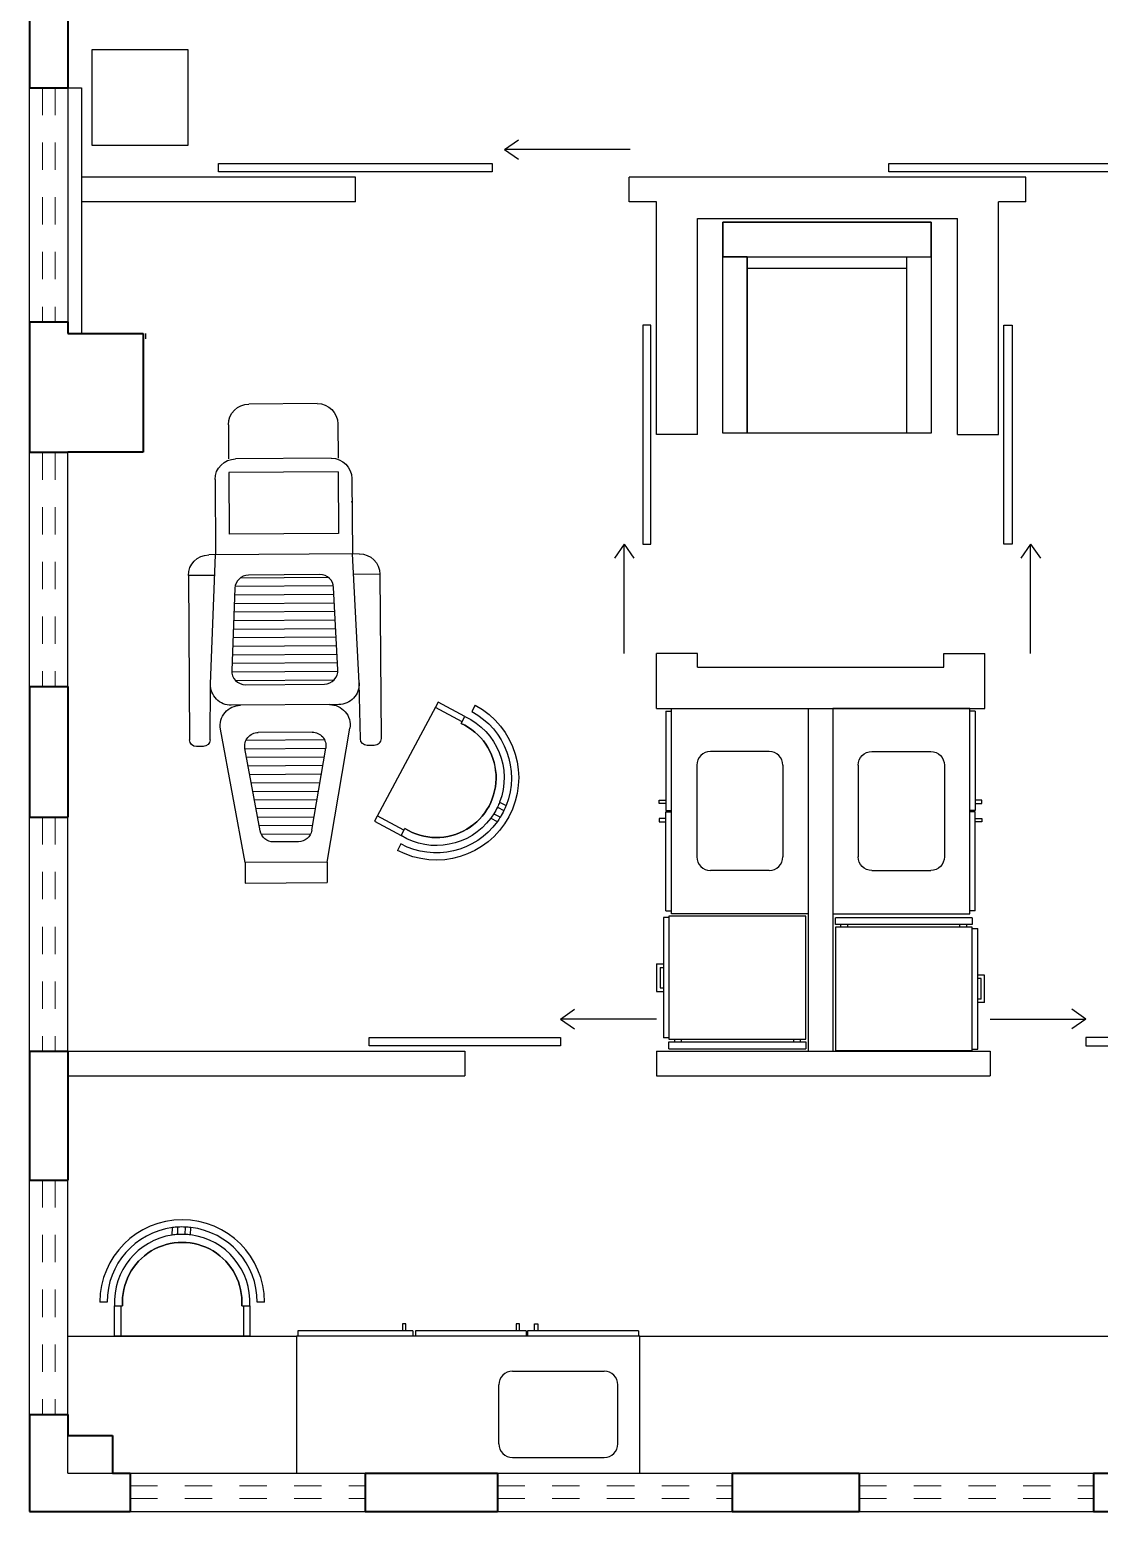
# Model space of a CAD drawing. Header units: millimetres. Extents: x 2625.3 to 2681.2, y 1230 to 1238.4.
# Drawn here: x 2625.28 to 2629.19, y 1230.14 to 1235.55 of the extents above; entities that cross this region are included whole.
import ezdxf

# ---------------------------------------------------------------- set-up
doc = ezdxf.new("R2010")
doc.units = ezdxf.units.MM
doc.linetypes.add('HIDDEN', pattern=[0.375, 0.25, -0.125])
doc.layers.add('ALVENARIA', color=5, linetype='Continuous', lineweight=40)
doc.layers.add('ESQUADRIA', color=7, linetype='Continuous', lineweight=18)
doc.layers.add('LAYOUT', color=253, linetype='Continuous')
doc.layers.add('SOLEIRAS', color=1, linetype='Continuous')

# ---------------------------------------------------------------- blocks, each defined once
blk = doc.blocks.new('POLTRONA 81X83')
at = {"layer": 'LAYOUT'}
for p, q in [((-0.4047, 0), (0.4047, 0)), ((-0.3142, -0.1358), (-0.41, -0.1358)), ((0.41, -0.1358), (-0.41, -0.1358)), ((0.41, -0.1358), (0.3142, -0.1358)), ((0.3142, -0.1358), (0.3142, -0.83)), ((0.3142, -0.1811), (-0.3142, -0.1811))]:
    blk.add_line(p, q, dxfattribs=at)
for points in [[(-0.41, -0.83), (0.41, -0.83), (0.41, 0), (-0.41, 0)], [(-0.41, 0), (0.41, 0), (0.41, -0.1358), (-0.41, -0.1358)]]:
    blk.add_lwpolyline(points, close=True, dxfattribs=at)
for points in [[(-0.3142, -0.83), (-0.3142, -0.1358), (-0.41, -0.1358)], [(0.3142, -0.83), (0.3142, -0.1358), (0.41, -0.1358)]]:
    blk.add_lwpolyline(points, dxfattribs=at)
blk = doc.blocks.new('*X40')
at = {"color": 0}
for p, q in [((91.0625, 15.9036), (91.0625, 16.1901)), ((91.0938, 15.8992), (91.0938, 16.1945)), ((91.125, 15.9048), (91.125, 16.189)), ((91.1562, 15.9103), (91.1562, 16.1834)), ((91.1875, 15.9158), (91.1875, 16.1779)), ((91.2188, 15.9214), (91.2188, 16.1723)), ((91.25, 15.9269), (91.25, 16.1668)), ((91.2812, 15.9325), (91.2812, 16.1612)), ((91.3125, 15.938), (91.3125, 16.1557)), ((91.3438, 15.9436), (91.3438, 16.1501)), ((91.375, 15.9491), (91.375, 16.1446)), ((91.4062, 15.9565), (91.4062, 16.1372))]:
    blk.add_line(p, q, dxfattribs=at)
blk = doc.blocks.new('*X39')
at = {"color": 0}
for p, q in [((90.7812, 15.8539), (90.7812, 16.2398)), ((90.8125, 15.8527), (90.8125, 16.241)), ((90.4688, 15.8876), (90.4688, 16.2061)), ((90.5, 15.8673), (90.5, 16.2265)), ((90.5312, 15.8653), (90.5312, 16.2284)), ((90.5625, 15.8638), (90.5625, 16.2299)), ((90.5938, 15.8624), (90.5938, 16.2313)), ((90.625, 15.861), (90.625, 16.2327)), ((90.6562, 15.8596), (90.6562, 16.2341)), ((90.6875, 15.8582), (90.6875, 16.2355)), ((90.7188, 15.8567), (90.7188, 16.237)), ((90.75, 15.8553), (90.75, 16.2384)), ((90.8438, 15.866), (90.8438, 16.2277))]:
    blk.add_line(p, q, dxfattribs=at)
blk = doc.blocks.new('A$C3EAC3D19')
at = {"layer": 'LAYOUT'}
for p, q in [((0.2071, 1.6768), (0.2076, 1.7518)), ((0.2076, 1.7518), (0.5076, 1.7498)), ((0.5071, 1.6748), (0.5076, 1.7498)), ((0.2071, 1.6768), (0.1171, 1.1888)), ((0.5071, 1.6748), (0.2071, 1.6768)), ((0.5071, 1.6748), (0.5905, 1.1856)), ((0.4018, 1.6005), (0.3113, 1.6011)), ((0.2618, 1.5602), (0.2066, 1.2605)), ((0.4508, 1.5589), (0.502, 1.2586)), ((0.0546, 1.2528), (0.0292, 1.253)), ((0.6792, 1.2486), (0.6538, 1.2488)), ((0, 0.6282), (0.0041, 1.2282)), ((0.0794, 1.2281), (0.0812, 1.0242)), ((0.4523, 1.2002), (0.2554, 1.2015)), ((0.6287, 1.2244), (0.6241, 1.0206)), ((0.7, 0.6235), (0.704, 1.2235)), ((0.5497, 1.0995), (0.1567, 1.1021)), ((0.5158, 1.0997), (0.1906, 1.1019)), ((0.0812, 1.0242), (0.0995, 0.5525)), ((0.6241, 1.0206), (0.5995, 0.5491)), ((0.0966, 0.6275), (0, 0.6282)), ((0.7, 0.6235), (0.6034, 0.6241)), ((0.6245, 0.549), (0.0745, 0.5527)), ((0.0976, 0.2775), (0.0995, 0.5525)), ((0.5976, 0.2741), (0.5995, 0.5491)), ((0.1475, 0.2522), (0.149, 0.4772)), ((0.549, 0.4745), (0.149, 0.4772)), ((0.5475, 0.2495), (0.549, 0.4745)), ((0.5992, 0.3665), (0.5974, 0.3567)), ((0.5475, 0.2495), (0.1475, 0.2522)), ((0.1463, 0.0772), (0.1471, 0.2022)), ((0.5221, 0.1997), (0.1721, 0.202)), ((0.5463, 0.0745), (0.5471, 0.1995)), ((0.4708, 0), (0.2208, 0.0017))]:
    blk.add_line(p, q, dxfattribs=at)
blk.add_lwpolyline([(0.1698, 0.6748), (0.1582, 0.9749, -0.427581), (0.2085, 1.0268), (0.4969, 1.0248, -0.427581), (0.5465, 0.9722), (0.5308, 0.6723, -0.400971), (0.4805, 0.6249), (0.2194, 0.6267, -0.400971)], format="xyb", close=True, dxfattribs=at)
for centre, radius, start, end in [((0.311, 1.5511), 0.05, 89.6131, 169.5501), ((0.4015, 1.5505), 0.05, 9.6762, 89.6131), ((0.0291, 1.228), 0.025, 89.6131, 179.6131), ((0.0544, 1.2278), 0.025, 0.5071, 89.6131), ((0.2557, 1.2515), 0.05, 169.5501, 269.6131), ((0.4527, 1.2502), 0.05, 269.6131, 9.6762), ((0.6536, 1.2238), 0.025, 89.6131, 178.7192), ((0.679, 1.2236), 0.025, 359.6131, 89.6131), ((0.1911, 1.1769), 0.075, 170.867, 269.6131), ((0.5163, 1.1747), 0.075, 269.6131, 8.3593), ((0.1562, 1.0271), 0.075, 89.6131, 182.2157), ((0.5492, 1.0245), 0.075, 357.0106, 89.6131), ((0.075, 0.6277), 0.075, 179.6131, 269.6131), ((0.625, 0.624), 0.075, 269.6131, 359.6131), ((0.1726, 0.277), 0.075, 179.6131, 269.6131), ((0.5226, 0.2747), 0.075, 269.6131, 359.6131), ((0.2213, 0.0767), 0.075, 179.6131, 269.6131), ((0.4713, 0.075), 0.075, 269.6131, 359.6131)]:
    blk.add_arc(centre, radius, start, end, dxfattribs=at)
at = {"layer": 'LAYOUT', "xscale": -1, "rotation": 269.6131484374406}
for name in ['*X40', '*X39']:
    blk.add_blockref(name, (-16.3073, -89.7235), dxfattribs=at)
blk = doc.blocks.new('A$C0C0C0BA7')
at = {"layer": 'LAYOUT'}
for p, q in [((0.2644, 0.3694), (0.2649, 0.3965)), ((0.2843, 0.3715), (0.2847, 0.3984)), ((0.3119, 0.3718), (0.3124, 0.3986)), ((0.3317, 0.3701), (0.3322, 0.3971)), ((0.0264, 0.1246), (0, 0.1246)), ((0.0536, 0.1107), (0.0829, 0.1107)), ((0.076, 0.1107), (0.076, 0)), ((0.5185, 0.1107), (0.5478, 0.1107)), ((0.5253, 0.1107), (0.5253, 0)), ((0.6014, 0.1246), (0.575, 0.1246))]:
    blk.add_line(p, q, dxfattribs=at)
blk.add_lwpolyline([(0.0536, 0), (0.0536, 0.1107), (0.0829, 0.1107, -1.065895), (0.5185, 0.1107), (0.5478, 0.1107), (0.5478, 0)], format="xyb", close=True, dxfattribs=at)
for radius, start, end in [(0.3007, 0, 180), (0.2743, 97.5004, 180), (0.2743, 93.3377, 97.5004), (0.2743, 87.5501, 93.3377), (0.2743, 83.4058, 87.5501), (0.2743, 0, 83.4058), (0.2475, 98.4294, 183.2215), (0.2182, 356.3461, 183.6539), (0.2475, 93.8089, 98.4294), (0.2475, 87.3933, 93.8089), (0.2475, 82.7978, 87.3933), (0.2475, 356.7785, 82.7978)]:
    blk.add_arc((0.3007, 0.1246), radius, start, end, dxfattribs=at)
blk = doc.blocks.new('A$C585A5108')
at = {"layer": 'LAYOUT'}
for p, q in [((0.385, 0.315), (0.05, 0.315)), ((0, 0.05), (0, 0.265)), ((0.435, 0.05), (0.435, 0.265)), ((0.385, 0), (0.05, 0))]:
    blk.add_line(p, q, dxfattribs=at)
for centre, start, end in [((0.05, 0.265), 90, 180), ((0.385, 0.265), 360, 90), ((0.05, 0.05), 180, 270), ((0.385, 0.05), 270, 360)]:
    blk.add_arc(centre, 0.05, start, end, dxfattribs=at)
blk = doc.blocks.new('A$C2D5B4BAF')
at = {"layer": 'LAYOUT'}
for p, q in [((0.3475, 0.545), (0.335, 0.545)), ((0.335, 0.545), (0.335, 0.52)), ((0.3475, 0.52), (0.3475, 0.545)), ((0.4025, 0.52), (0.4025, 0.545)), ((0.4025, 0.545), (0.415, 0.545)), ((0.415, 0.545), (0.415, 0.52)), ((0, 0), (0, 0.5)), ((0, 0.5), (0.75, 0.5)), ((0.01, 0.52), (0.01, 0.5)), ((0.01, 0.52), (0.3725, 0.52)), ((0.3725, 0.52), (0.3725, 0.5)), ((0.3775, 0.52), (0.3775, 0.5)), ((0.74, 0.52), (0.3775, 0.52)), ((0.74, 0.52), (0.74, 0.5)), ((0.75, 0.5), (0.75, 0)), ((0.75, 0), (0, 0))]:
    blk.add_line(p, q, dxfattribs=at)
blk.add_blockref('A$C585A5108', (0.1575, 0.0925))
blk = doc.blocks.new('A$C6C7A7257')
at = {"layer": 'LAYOUT'}
for p, q in [((0.31, 0.545), (0.21, 0.545)), ((0.21, 0.545), (0.21, 0.52)), ((0.31, 0.545), (0.31, 0.52)), ((0, 0.5), (0, 0)), ((0, 0.5), (0.025, 0.5)), ((0.025, 0.5), (0.025, 0)), ((0.485, 0.5), (0.035, 0.5)), ((0.035, 0.5), (0.035, 0)), ((0.48, 0.52), (0.04, 0.52)), ((0.04, 0.5), (0.04, 0.52)), ((0.2975, 0.5325), (0.2225, 0.5325)), ((0.2225, 0.5325), (0.2225, 0.52)), ((0.2975, 0.5325), (0.2975, 0.52)), ((0.48, 0.5), (0.48, 0.52)), ((0.485, 0), (0.485, 0.5)), ((0.035, 0.48), (0.025, 0.48)), ((0.035, 0.455), (0.025, 0.455)), ((0.035, 0.045), (0.025, 0.045)), ((0.035, 0.02), (0.025, 0.02)), ((0.025, 0), (0, 0)), ((0.035, 0), (0.485, 0))]:
    blk.add_line(p, q, dxfattribs=at)
blk = doc.blocks.new('A$C64267E04')
at = {"layer": 'LAYOUT'}
for p, q in [((1.235, 0.545), (1.2225, 0.545)), ((1.2225, 0.545), (1.2225, 0.52)), ((1.235, 0.52), (1.235, 0.545)), ((1.65, 0.545), (1.6375, 0.545)), ((1.6375, 0.545), (1.6375, 0.52)), ((1.65, 0.52), (1.65, 0.545)), ((1.705, 0.52), (1.705, 0.545)), ((1.705, 0.545), (1.7175, 0.545)), ((1.7175, 0.545), (1.7175, 0.52)), ((0, 0.5), (0.835, 0.5)), ((0, 0), (0, 0.5)), ((0.835, 0.5), (0.835, 0)), ((2.09, 0.5), (0.835, 0.5)), ((0.84, 0.52), (0.84, 0.5)), ((1.26, 0.52), (0.84, 0.52)), ((1.26, 0.52), (1.26, 0.5)), ((1.27, 0.52), (1.27, 0.5)), ((1.675, 0.52), (1.27, 0.52)), ((1.675, 0.52), (1.675, 0.5)), ((1.68, 0.52), (1.68, 0.5)), ((2.085, 0.52), (1.68, 0.52)), ((2.085, 0.52), (2.085, 0.5)), ((2.09, 0), (2.09, 0.5)), ((1.625, 0.372), (1.96, 0.372)), ((1.575, 0.107), (1.575, 0.322)), ((2.01, 0.107), (2.01, 0.322)), ((1.625, 0.057), (1.96, 0.057)), ((0, 0), (0.835, 0)), ((0.835, 0), (2.09, 0))]:
    blk.add_line(p, q, dxfattribs=at)
for centre, start, end in [((1.625, 0.322), 90, 180), ((1.96, 0.322), 0, 90), ((1.625, 0.107), 180, 270), ((1.96, 0.107), 270, 0)]:
    blk.add_arc(centre, 0.05, start, end, dxfattribs=at)

msp = doc.modelspace()

# ---------------------------------------------------------------- linework, layer by layer
for p, q in [((2625.4227, 1235.3417), (2625.4727, 1235.3417)), ((2625.4727, 1235.3417), (2625.4727, 1234.4437)), ((2627.0186, 1235.1157), (2627.0697, 1235.1514)), ((2627.4777, 1235.1157), (2627.0186, 1235.1157)), ((2627.0186, 1235.1157), (2627.0697, 1235.08)), ((2626.4732, 1235.0142), (2625.4727, 1235.0142)), ((2626.4732, 1234.9242), (2626.4732, 1235.0142)), ((2628.9232, 1235.0142), (2627.4732, 1235.0142)), ((2627.4732, 1234.9242), (2627.4732, 1235.0142)), ((2628.9232, 1234.9242), (2628.9232, 1235.0142)), ((2626.4732, 1234.9242), (2625.4727, 1234.9242)), ((2627.5732, 1234.9242), (2627.4732, 1234.9242)), ((2627.5732, 1234.0742), (2627.5732, 1234.9242)), ((2628.8232, 1234.0742), (2628.8232, 1234.9242)), ((2628.9232, 1234.9242), (2628.8232, 1234.9242)), ((2627.7232, 1234.0742), (2627.7232, 1234.8642)), ((2627.7232, 1234.8642), (2628.6732, 1234.8642)), ((2628.6732, 1234.0742), (2628.6732, 1234.8642)), ((2627.7232, 1234.0742), (2627.5732, 1234.0742)), ((2628.6732, 1234.0742), (2628.8232, 1234.0742)), ((2627.4557, 1233.6742), (2627.4199, 1233.6232)), ((2627.4557, 1233.2742), (2627.4557, 1233.6742)), ((2627.4557, 1233.6742), (2627.4914, 1233.6232)), ((2628.9406, 1233.6742), (2628.9049, 1233.6232)), ((2628.9406, 1233.2742), (2628.9406, 1233.6742)), ((2628.9406, 1233.6742), (2628.9764, 1233.6232)), ((2627.5732, 1233.0742), (2627.5732, 1233.2742)), ((2627.7232, 1233.2742), (2627.5732, 1233.2742)), ((2627.7232, 1233.2242), (2627.7232, 1233.2742)), ((2628.6232, 1233.2242), (2628.6232, 1233.2742)), ((2628.6232, 1233.2742), (2628.7732, 1233.2742)), ((2628.7732, 1233.0742), (2628.7732, 1233.2742)), ((2627.7232, 1233.2242), (2628.6232, 1233.2242)), ((2627.5732, 1233.0742), (2628.7732, 1233.0742)), ((2628.1282, 1233.0742), (2628.1282, 1231.8217)), ((2628.2182, 1233.0742), (2628.2182, 1231.8217)), ((2627.2232, 1231.9392), (2627.2742, 1231.975)), ((2629.1427, 1231.9392), (2629.0916, 1231.975)), ((2627.5732, 1231.9392), (2627.2232, 1231.9392)), ((2627.2232, 1231.9392), (2627.2742, 1231.9035)), ((2628.7927, 1231.9392), (2629.1427, 1231.9392)), ((2629.1427, 1231.9392), (2629.0916, 1231.9035)), ((2625.4227, 1231.8217), (2626.8732, 1231.8217)), ((2626.8732, 1231.8217), (2626.8732, 1231.7317)), ((2627.5732, 1231.8217), (2627.5732, 1231.7317)), ((2627.5732, 1231.8217), (2628.7927, 1231.8217)), ((2628.7927, 1231.8217), (2628.7927, 1231.7317)), ((2625.4227, 1231.7317), (2626.8732, 1231.7317)), ((2627.5732, 1231.7317), (2628.7927, 1231.7317))]:
    msp.add_line(p, q)
for points in [[(2625.9732, 1235.0642), (2626.9732, 1235.0642), (2626.9732, 1235.0342), (2625.9732, 1235.0342), (2625.9732, 1235.0642)], [(2628.4232, 1235.0642), (2629.4232, 1235.0642), (2629.4232, 1235.0342), (2628.4232, 1235.0342), (2628.4232, 1235.0642)], [(2627.5232, 1233.6742), (2627.5532, 1233.6742), (2627.5532, 1234.4742), (2627.5232, 1234.4742), (2627.5232, 1233.6742)], [(2628.8732, 1233.6742), (2628.8432, 1233.6742), (2628.8432, 1234.4742), (2628.8732, 1234.4742), (2628.8732, 1233.6742)], [(2627.2232, 1231.8717), (2627.2232, 1231.8417), (2626.5232, 1231.8417), (2626.5232, 1231.8717), (2627.2232, 1231.8717)], [(2629.1427, 1231.8717), (2629.1427, 1231.8417), (2629.8427, 1231.8417), (2629.8427, 1231.8717), (2629.1427, 1231.8717)]]:
    msp.add_lwpolyline(points)
at = {"layer": 'ALVENARIA'}
for p, q in [((2625.2827, 1235.8207), (2625.2827, 1235.3417)), ((2625.4227, 1235.8207), (2625.4227, 1235.3417)), ((2625.2827, 1235.3417), (2625.4227, 1235.3417)), ((2625.2827, 1234.4867), (2625.2827, 1234.0097)), ((2625.2827, 1234.4867), (2625.4227, 1234.4867)), ((2625.4227, 1234.4867), (2625.4227, 1234.4437)), ((2625.4227, 1234.4437), (2625.6977, 1234.4437)), ((2625.6977, 1234.4437), (2625.6977, 1234.0097)), ((2625.2827, 1234.0097), (2625.4227, 1234.0097)), ((2625.6977, 1234.0097), (2625.4227, 1234.0097)), ((2625.2827, 1233.1537), (2625.2827, 1232.6767)), ((2625.2827, 1233.1537), (2625.4227, 1233.1537)), ((2625.4227, 1233.1537), (2625.4227, 1232.6767)), ((2625.2827, 1232.6767), (2625.4227, 1232.6767)), ((2625.2827, 1231.8217), (2625.2827, 1231.3507)), ((2625.2827, 1231.8217), (2625.4227, 1231.8217)), ((2625.4227, 1231.8217), (2625.4227, 1231.3507)), ((2625.2827, 1231.3507), (2625.4227, 1231.3507)), ((2625.2827, 1230.4947), (2625.2827, 1230.1407)), ((2625.2827, 1230.4947), (2625.4227, 1230.4947)), ((2625.4227, 1230.4947), (2625.4227, 1230.4177)), ((2625.4227, 1230.4177), (2625.5857, 1230.4177)), ((2625.5857, 1230.4177), (2625.5857, 1230.2807)), ((2625.5857, 1230.2807), (2625.6497, 1230.2807)), ((2625.6497, 1230.2807), (2625.6497, 1230.1407)), ((2626.5087, 1230.2807), (2626.9927, 1230.2807)), ((2626.5087, 1230.2807), (2626.5087, 1230.1407)), ((2626.9927, 1230.2807), (2626.9927, 1230.1407)), ((2627.8507, 1230.2807), (2628.3137, 1230.2807)), ((2627.8507, 1230.2807), (2627.8507, 1230.1407)), ((2628.3137, 1230.2807), (2628.3137, 1230.1407)), ((2629.1707, 1230.2807), (2629.2547, 1230.2807)), ((2629.1707, 1230.2807), (2629.1707, 1230.1407)), ((2625.2827, 1230.1407), (2625.6497, 1230.1407)), ((2626.5087, 1230.1407), (2626.9927, 1230.1407)), ((2627.8507, 1230.1407), (2628.3137, 1230.1407)), ((2629.1707, 1230.1407), (2629.6497, 1230.1407))]:
    msp.add_line(p, q, dxfattribs=at)
at = {"layer": 'ESQUADRIA', "linetype": 'HIDDEN', "ltscale": 0.2}
for p, q in [((2625.3293, 1235.3417), (2625.3293, 1234.4867)), ((2625.376, 1235.3417), (2625.376, 1234.4867)), ((2625.3293, 1234.0097), (2625.3293, 1233.1537)), ((2625.376, 1234.0097), (2625.376, 1233.1537)), ((2625.3293, 1232.6767), (2625.3293, 1231.8217)), ((2625.376, 1232.6767), (2625.376, 1231.8217)), ((2625.3293, 1231.3507), (2625.3293, 1230.4947)), ((2625.376, 1231.3507), (2625.376, 1230.4947)), ((2625.6497, 1230.2341), (2626.5087, 1230.2341)), ((2626.9927, 1230.2341), (2627.8507, 1230.2341)), ((2628.3137, 1230.2341), (2629.1707, 1230.2341)), ((2625.6497, 1230.1874), (2626.5087, 1230.1874)), ((2626.9927, 1230.1874), (2627.8507, 1230.1874)), ((2628.3137, 1230.1874), (2629.1707, 1230.1874))]:
    msp.add_line(p, q, dxfattribs=at)
at = {"layer": 'LAYOUT'}
for p, q in [((2625.7077, 1234.4237), (2625.7077, 1234.4437)), ((2627.5127, 1230.7807), (2629.4927, 1230.7807))]:
    msp.add_line(p, q, dxfattribs=at)
msp.add_lwpolyline([(2625.5114, 1235.4808), (2625.8614, 1235.4808), (2625.8614, 1235.1308), (2625.5114, 1235.1308), (2625.5114, 1235.4808)], dxfattribs=at)
at = {"layer": 'SOLEIRAS', "color": 43}
for p, q in [((2625.2827, 1234.4867), (2625.2827, 1235.3417)), ((2625.4227, 1235.3417), (2625.4227, 1234.4867)), ((2625.2827, 1233.1537), (2625.2827, 1234.0097)), ((2625.4227, 1233.1537), (2625.4227, 1234.0097)), ((2625.2827, 1231.8217), (2625.2827, 1232.6767)), ((2625.4227, 1231.8217), (2625.4227, 1232.6767)), ((2625.2827, 1230.4947), (2625.2827, 1231.3507)), ((2625.4227, 1230.4947), (2625.4227, 1231.3507)), ((2625.6497, 1230.2807), (2626.5087, 1230.2807)), ((2626.9927, 1230.2807), (2627.8507, 1230.2807)), ((2628.3137, 1230.2807), (2629.1707, 1230.2807)), ((2625.6497, 1230.1407), (2626.5087, 1230.1407)), ((2626.9927, 1230.1407), (2627.8507, 1230.1407)), ((2628.3137, 1230.1407), (2629.1707, 1230.1407))]:
    msp.add_line(p, q, dxfattribs=at)

# ---------------------------------------------------------------- block references
at = {"xscale": -1}
for name, p, rotation in [('A$C3EAC3D19', (2625.8629, 1234.1876), 180), ('A$C2D5B4BAF', (2628.2182, 1232.3242), 270)]:
    msp.add_blockref(name, p, dxfattribs=dict(at, rotation=rotation))
for name, p, rotation in [('A$C2D5B4BAF', (2628.1282, 1232.3242), 90.00000000000001), ('A$C6C7A7257', (2628.119, 1231.8305), 89.99999999999999), ('A$C6C7A7257', (2628.2274, 1232.3095), 270)]:
    msp.add_blockref(name, p, dxfattribs=dict(rotation=rotation))
msp.add_blockref('A$C64267E04', (2625.4227, 1230.2807))
at = {"layer": 'LAYOUT', "xscale": -0.9286581755955012, "yscale": 0.9286581755955012, "zscale": 0.9286581755955012}
msp.add_blockref('POLTRONA 81X83', (2628.1966, 1234.8502), dxfattribs=at)
at = {"layer": 'LAYOUT', "xscale": -1, "rotation": 241.8054498160224}
msp.add_blockref('A$C0C0C0BA7', (2626.5173, 1232.6144), dxfattribs=at)
at = {"layer": 'LAYOUT'}
msp.add_blockref('A$C0C0C0BA7', (2625.5395, 1230.7807), dxfattribs=at)

doc.saveas('drawing.dxf')
